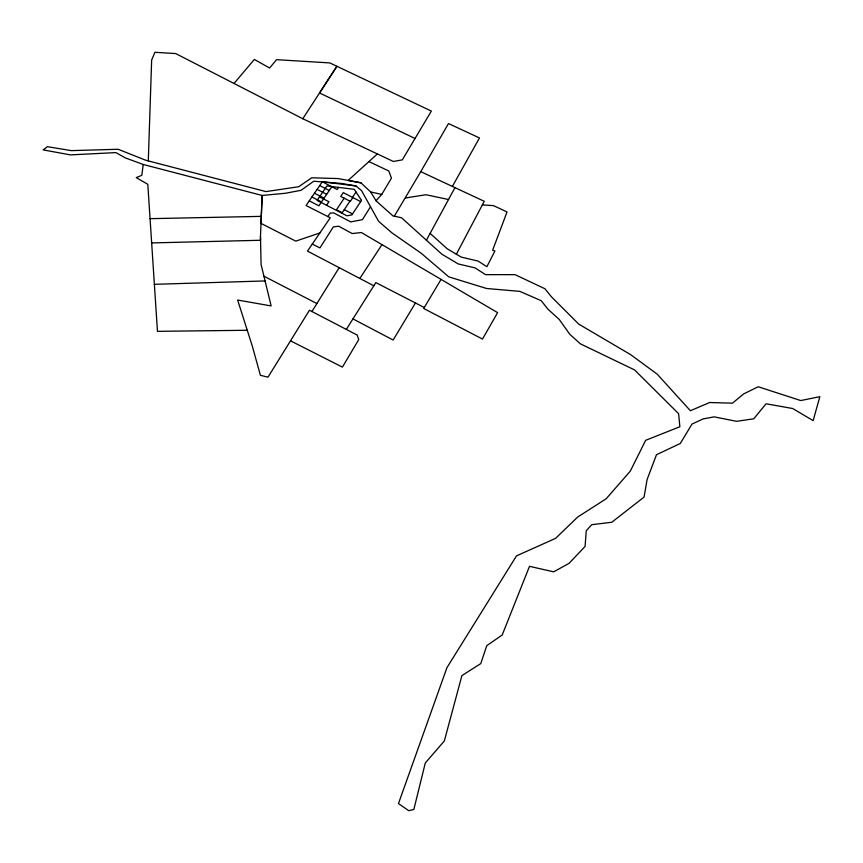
<?xml version="1.0" encoding="UTF-8"?>
<svg xmlns="http://www.w3.org/2000/svg" width="863" height="863" viewBox="0 0 863 863"><rect width="100%" height="100%" fill="white"/><g stroke="black" fill="none" stroke-linecap="round" stroke-linejoin="round"><path stroke-width="1.29" d="M148.296 160.906L151.651 60.022L154.919 52.298L175.696 53.56L302.784 118.738L393.334 161.467L402.309 159.871L431.349 111.079L329.795 62.913L276.57 59.676L269.612 68.015L254.348 59.428L234.024 83.474M290.507 340.831L342.406 367.109L358.738 339.601L357.163 335.049L309.461 310.227L267.994 377.163L260.41 375.319L252.363 346.3L237.638 300.044L271.144 305.923L261.09 264.542L260.464 236.699L262.147 195.459L143.215 164.477L125.243 157.864L115.966 152.6L70.421 154.887L43.15 149.882L47.411 146.688L71.37 150.626L118.145 149.267L145.696 160.227L265.966 191.597L298.76 186.721L311.683 177.789L338.102 178.565L360.971 182.837L370.659 191.953L376.149 200.906L392.999 215.944L401.489 217.724L441.953 254.251L458.231 263.938L474.995 267.875L485.545 274.639L515.038 274.65L544.952 288.76L551.274 296.635L578.706 324.089L630.529 354.574L657.121 374.078L690.389 410.734L709.613 402.525L732.471 403.172L743.658 393.916L758.199 386.753L800.756 400.561L819.85 396.667L813.14 420.626L792.676 408.512L766.074 403.787L753.766 418.782L736.614 421.338L714.197 416.861L703.216 418.889L691.997 424.078L680.303 443.474L656.484 454.715L647.11 479.504L644.057 497.088L611.77 522.266L591.684 524.693L586.236 530.831L585.092 546.43L569.051 563.356L553.668 571.824L529.494 566.333L502.201 634.995L486.754 645.675L480.788 663.571L461.899 675.61L444.337 740.983L425.286 763L413.841 809.451L408.771 810.702L398.469 803.561L446.948 667.66L516.516 555.858L555.556 538.383L577.617 517.099L606.214 498.728L630.27 471.155L645.664 440.303L679.871 426.754L678.62 413.69L634.564 369.914L580.314 343.808L569.742 334.24L559.321 319.547L547.876 309.094L541.187 300.669L519.763 291.36L486.613 288.501L448.782 276.861L421.241 253.28L391.942 232.87L378.598 221.306L361.532 190.604L356.041 185.955L341.521 183.452L313.765 181.23L301.079 190.292L285.556 193.247L262.147 195.459L261.004 223.377L295.75 241.133L319.893 232.956M143.215 164.477L141.823 175.329L136.235 177.605L147.81 184.315L157.465 331.338L247.196 330.27M456.365 254.218L484.251 201.306L420.756 171.661L394.305 216.214M426.419 240.227L454.963 187.638M452.374 186.43L479.483 137.951L448.49 123.549L420.756 171.661M376.031 200.712L381.759 194.412L391.446 178.134L388.792 170.971L368.922 161.586M441.058 279.385L423.69 308.479L482.493 339.073L497.606 312.643L361.403 232.535L352.19 233.549L338.663 226.203L333.323 226.915L319.957 247.908L312.277 244.089M424.262 307.519L415.437 302.956L393.14 340.044L352.956 318.9M311.975 311.467L339.191 267.67M370.518 206.775L362.374 219.666L350.723 221.888L333.625 212.881L330.227 213.085L327.843 216.548M346.354 329.396L375.826 282.579L415.437 302.956M302.784 118.738L336.915 66.268L319.537 92.977L415.038 138.479M359.817 278.458L381.985 244.639M341.921 213.215L349.936 201.176M352.449 197.4L356.02 192.039M352.848 197.551L350.313 201.37L340.734 196.43L343.291 192.622L360.658 201.64M344.186 198.21L336.484 209.72L342.255 212.708M326.527 205.254L328.922 201.726L319.515 196.861M338.587 187.4L337.163 189.515L322.298 181.78L306.063 205.534L330.27 217.778L307.476 251.101L373.819 285.772M331.834 186.699L318.879 205.815L309.267 200.842M377.368 153.927L348.134 180.432L360.971 182.837M405.588 197.961L425.912 194.725L448.523 199.515M154.38 284.326L265.07 280.95M151.661 242.924L260.55 240.27L260.464 236.699M150.065 218.673L261.295 216.365M482.341 204.941L493.507 205.631L507.045 211.942L492.633 250.205L494.898 251.025L486.883 266.699L478.08 261.068L461.209 257.098L447.174 248.76L430.13 233.398M322.298 181.78L356.041 185.955M370.659 191.953L381.759 194.412M319.709 185.567L329.267 190.496M317.12 189.364L326.678 194.315M314.51 193.183L324.089 198.134M344.283 209.666L352.536 213.938M263.916 276.192L316.894 303.56M311.888 197.001L321.489 201.964M361.5 200.367L351.91 214.876L346.948 215.815L317.109 200.389L326.926 185.966L354.24 189.331L361.5 200.367"/></g></svg>
